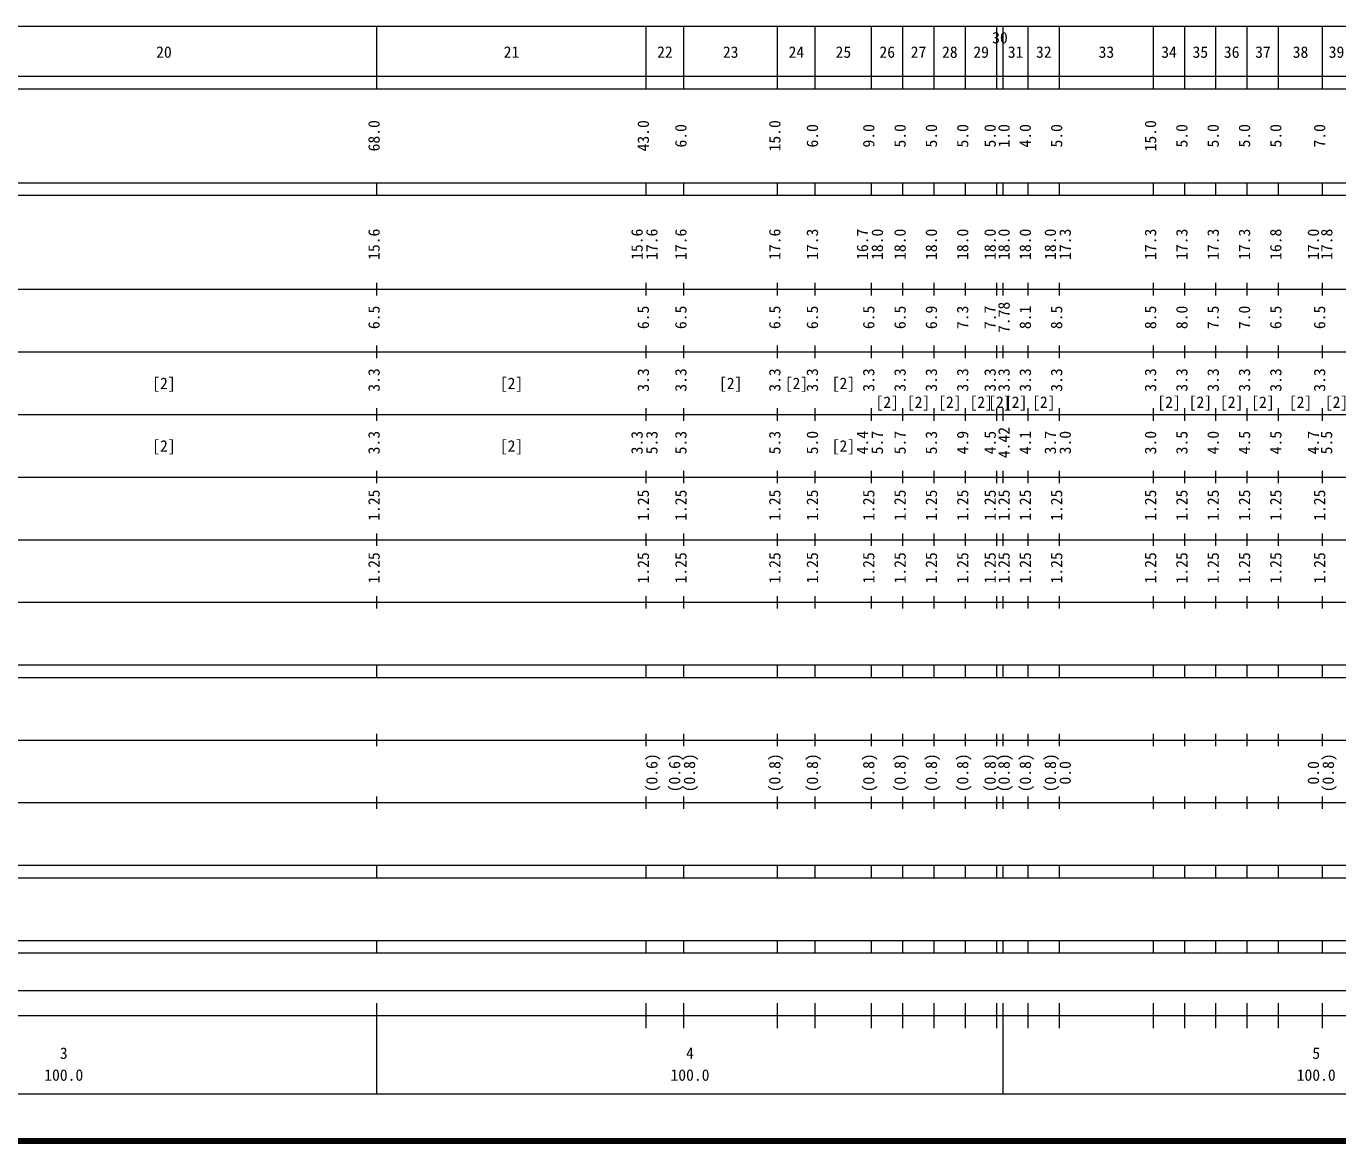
# Model space of a CAD drawing. Units: millimetres on the paper, enlarged 1000 times. Extents: x 40000 to 680000, y 20000 to 380000.
# Drawn here: x 312010 to 521445, y 20000 to 198000 of the extents above; entities that cross this region are included whole.
import ezdxf
from ezdxf.enums import TextEntityAlignment as Align

# ---------------------------------------------------------------- set-up
doc = ezdxf.new("R2010")
doc.units = ezdxf.units.MM
doc.header["$LTSCALE"] = 1000
doc.layers.add('M-TTL', color=2, linetype='Continuous', lineweight=140)
doc.layers.add('M-TTL-BAND', color=7, linetype='Continuous', lineweight=13)
doc.styles.add('ＭＳ ゴシック', font='')
doc.styles.get('ＭＳ ゴシック').set_extended_font_data('MS Gothic')

msp = doc.modelspace()

# ---------------------------------------------------------------- linework, layer by layer
at = {"layer": 'M-TTL'}
msp.add_line((40000, 20000), (680000, 20000), dxfattribs=at)
at = {"layer": 'M-TTL-BAND'}
for p, q in [((68000, 198000), (579000, 198000)), ((368000, 188000), (368000, 198000)), ((411000, 188000), (411000, 198000)), ((417000, 188000), (417000, 198000)), ((432000, 188000), (432000, 198000)), ((438000, 188000), (438000, 198000)), ((447000, 188000), (447000, 198000)), ((452000, 188000), (452000, 198000)), ((457000, 188000), (457000, 198000)), ((462000, 188000), (462000, 198000)), ((467000, 188000), (467000, 198000)), ((468000, 188000), (468000, 198000)), ((472000, 188000), (472000, 198000)), ((477000, 188000), (477000, 198000)), ((492000, 188000), (492000, 198000)), ((497000, 188000), (497000, 198000)), ((502000, 188000), (502000, 198000)), ((507000, 188000), (507000, 198000)), ((512000, 188000), (512000, 198000)), ((519000, 188000), (519000, 198000)), ((40000, 190000), (579000, 190000)), ((40000, 188000), (579000, 188000)), ((40000, 173000), (579000, 173000)), ((368000, 171000), (368000, 173000)), ((411000, 171000), (411000, 173000)), ((417000, 171000), (417000, 173000)), ((432000, 171000), (432000, 173000)), ((438000, 171000), (438000, 173000)), ((447000, 171000), (447000, 173000)), ((452000, 171000), (452000, 173000)), ((457000, 171000), (457000, 173000)), ((462000, 171000), (462000, 173000)), ((467000, 171000), (467000, 173000)), ((468000, 171000), (468000, 173000)), ((472000, 171000), (472000, 173000)), ((477000, 171000), (477000, 173000)), ((492000, 171000), (492000, 173000)), ((497000, 171000), (497000, 173000)), ((502000, 171000), (502000, 173000)), ((507000, 171000), (507000, 173000)), ((512000, 171000), (512000, 173000)), ((519000, 171000), (519000, 173000)), ((40000, 171000), (579000, 171000)), ((40000, 156000), (579000, 156000)), ((368000, 155000), (368000, 157000)), ((411000, 155000), (411000, 157000)), ((417000, 155000), (417000, 157000)), ((432000, 155000), (432000, 157000)), ((438000, 155000), (438000, 157000)), ((447000, 155000), (447000, 157000)), ((452000, 155000), (452000, 157000)), ((457000, 155000), (457000, 157000)), ((462000, 155000), (462000, 157000)), ((467000, 155000), (467000, 157000)), ((468000, 155000), (468000, 157000)), ((472000, 155000), (472000, 157000)), ((477000, 155000), (477000, 157000)), ((492000, 155000), (492000, 157000)), ((497000, 155000), (497000, 157000)), ((502000, 155000), (502000, 157000)), ((507000, 155000), (507000, 157000)), ((512000, 155000), (512000, 157000)), ((519000, 155000), (519000, 157000)), ((368000, 145000), (368000, 147000)), ((411000, 145000), (411000, 147000)), ((417000, 145000), (417000, 147000)), ((432000, 145000), (432000, 147000)), ((438000, 145000), (438000, 147000)), ((447000, 145000), (447000, 147000)), ((452000, 145000), (452000, 147000)), ((457000, 145000), (457000, 147000)), ((462000, 145000), (462000, 147000)), ((467000, 145000), (467000, 147000)), ((468000, 145000), (468000, 147000)), ((472000, 145000), (472000, 147000)), ((477000, 145000), (477000, 147000)), ((492000, 145000), (492000, 147000)), ((497000, 145000), (497000, 147000)), ((502000, 145000), (502000, 147000)), ((507000, 145000), (507000, 147000)), ((512000, 145000), (512000, 147000)), ((519000, 145000), (519000, 147000)), ((46000, 146000), (579000, 146000)), ((368000, 135000), (368000, 137000)), ((411000, 135000), (411000, 137000)), ((417000, 135000), (417000, 137000)), ((432000, 135000), (432000, 137000)), ((438000, 135000), (438000, 137000)), ((447000, 135000), (447000, 137000)), ((452000, 135000), (452000, 137000)), ((457000, 135000), (457000, 137000)), ((462000, 135000), (462000, 137000)), ((467000, 135000), (467000, 137000)), ((468000, 135000), (468000, 137000)), ((472000, 135000), (472000, 137000)), ((477000, 135000), (477000, 137000)), ((492000, 135000), (492000, 137000)), ((497000, 135000), (497000, 137000)), ((502000, 135000), (502000, 137000)), ((507000, 135000), (507000, 137000)), ((512000, 135000), (512000, 137000)), ((519000, 135000), (519000, 137000)), ((52000, 136000), (579000, 136000)), ((46000, 126000), (579000, 126000)), ((368000, 125000), (368000, 127000)), ((411000, 125000), (411000, 127000)), ((417000, 125000), (417000, 127000)), ((432000, 125000), (432000, 127000)), ((438000, 125000), (438000, 127000)), ((447000, 125000), (447000, 127000)), ((452000, 125000), (452000, 127000)), ((457000, 125000), (457000, 127000)), ((462000, 125000), (462000, 127000)), ((467000, 125000), (467000, 127000)), ((468000, 125000), (468000, 127000)), ((472000, 125000), (472000, 127000)), ((477000, 125000), (477000, 127000)), ((492000, 125000), (492000, 127000)), ((497000, 125000), (497000, 127000)), ((502000, 125000), (502000, 127000)), ((507000, 125000), (507000, 127000)), ((512000, 125000), (512000, 127000)), ((519000, 125000), (519000, 127000)), ((52000, 116000), (579000, 116000)), ((368000, 115000), (368000, 117000)), ((411000, 115000), (411000, 117000)), ((417000, 115000), (417000, 117000)), ((432000, 115000), (432000, 117000)), ((438000, 115000), (438000, 117000)), ((447000, 115000), (447000, 117000)), ((452000, 115000), (452000, 117000)), ((457000, 115000), (457000, 117000)), ((462000, 115000), (462000, 117000)), ((467000, 115000), (467000, 117000)), ((468000, 115000), (468000, 117000)), ((472000, 115000), (472000, 117000)), ((477000, 115000), (477000, 117000)), ((492000, 115000), (492000, 117000)), ((497000, 115000), (497000, 117000)), ((502000, 115000), (502000, 117000)), ((507000, 115000), (507000, 117000)), ((512000, 115000), (512000, 117000)), ((519000, 115000), (519000, 117000)), ((368000, 105000), (368000, 107000)), ((411000, 105000), (411000, 107000)), ((417000, 105000), (417000, 107000)), ((432000, 105000), (432000, 107000)), ((438000, 105000), (438000, 107000)), ((447000, 105000), (447000, 107000)), ((452000, 105000), (452000, 107000)), ((457000, 105000), (457000, 107000)), ((462000, 105000), (462000, 107000)), ((467000, 105000), (467000, 107000)), ((468000, 105000), (468000, 107000)), ((472000, 105000), (472000, 107000)), ((477000, 105000), (477000, 107000)), ((492000, 105000), (492000, 107000)), ((497000, 105000), (497000, 107000)), ((502000, 105000), (502000, 107000)), ((507000, 105000), (507000, 107000)), ((512000, 105000), (512000, 107000)), ((519000, 105000), (519000, 107000)), ((46000, 106000), (579000, 106000)), ((40000, 96000), (579000, 96000)), ((368000, 94000), (368000, 96000)), ((411000, 94000), (411000, 96000)), ((417000, 94000), (417000, 96000)), ((432000, 94000), (432000, 96000)), ((438000, 94000), (438000, 96000)), ((447000, 94000), (447000, 96000)), ((452000, 94000), (452000, 96000)), ((457000, 94000), (457000, 96000)), ((462000, 94000), (462000, 96000)), ((467000, 94000), (467000, 96000)), ((468000, 94000), (468000, 96000)), ((472000, 94000), (472000, 96000)), ((477000, 94000), (477000, 96000)), ((492000, 94000), (492000, 96000)), ((497000, 94000), (497000, 96000)), ((502000, 94000), (502000, 96000)), ((507000, 94000), (507000, 96000)), ((512000, 94000), (512000, 96000)), ((519000, 94000), (519000, 96000)), ((40000, 94000), (579000, 94000)), ((49000, 84000), (579000, 84000)), ((368000, 83000), (368000, 85000)), ((411000, 83000), (411000, 85000)), ((417000, 83000), (417000, 85000)), ((432000, 83000), (432000, 85000)), ((438000, 83000), (438000, 85000)), ((447000, 83000), (447000, 85000)), ((452000, 83000), (452000, 85000)), ((457000, 83000), (457000, 85000)), ((462000, 83000), (462000, 85000)), ((467000, 83000), (467000, 85000)), ((468000, 83000), (468000, 85000)), ((472000, 83000), (472000, 85000)), ((477000, 83000), (477000, 85000)), ((492000, 83000), (492000, 85000)), ((497000, 83000), (497000, 85000)), ((502000, 83000), (502000, 85000)), ((507000, 83000), (507000, 85000)), ((512000, 83000), (512000, 85000)), ((519000, 83000), (519000, 85000)), ((40000, 74000), (579000, 74000)), ((368000, 73000), (368000, 75000)), ((411000, 73000), (411000, 75000)), ((417000, 73000), (417000, 75000)), ((432000, 73000), (432000, 75000)), ((438000, 73000), (438000, 75000)), ((447000, 73000), (447000, 75000)), ((452000, 73000), (452000, 75000)), ((457000, 73000), (457000, 75000)), ((462000, 73000), (462000, 75000)), ((467000, 73000), (467000, 75000)), ((468000, 73000), (468000, 75000)), ((472000, 73000), (472000, 75000)), ((477000, 73000), (477000, 75000)), ((492000, 73000), (492000, 75000)), ((497000, 73000), (497000, 75000)), ((502000, 73000), (502000, 75000)), ((507000, 73000), (507000, 75000)), ((512000, 73000), (512000, 75000)), ((519000, 73000), (519000, 75000)), ((40000, 64000), (579000, 64000)), ((368000, 62000), (368000, 64000)), ((411000, 62000), (411000, 64000)), ((417000, 62000), (417000, 64000)), ((432000, 62000), (432000, 64000)), ((438000, 62000), (438000, 64000)), ((447000, 62000), (447000, 64000)), ((452000, 62000), (452000, 64000)), ((457000, 62000), (457000, 64000)), ((462000, 62000), (462000, 64000)), ((467000, 62000), (467000, 64000)), ((468000, 62000), (468000, 64000)), ((472000, 62000), (472000, 64000)), ((477000, 62000), (477000, 64000)), ((492000, 62000), (492000, 64000)), ((497000, 62000), (497000, 64000)), ((502000, 62000), (502000, 64000)), ((507000, 62000), (507000, 64000)), ((512000, 62000), (512000, 64000)), ((519000, 62000), (519000, 64000)), ((40000, 62000), (579000, 62000)), ((40000, 52000), (579000, 52000)), ((368000, 50000), (368000, 52000)), ((411000, 50000), (411000, 52000)), ((417000, 50000), (417000, 52000)), ((432000, 50000), (432000, 52000)), ((438000, 50000), (438000, 52000)), ((447000, 50000), (447000, 52000)), ((452000, 50000), (452000, 52000)), ((457000, 50000), (457000, 52000)), ((462000, 50000), (462000, 52000)), ((467000, 50000), (467000, 52000)), ((468000, 50000), (468000, 52000)), ((472000, 50000), (472000, 52000)), ((477000, 50000), (477000, 52000)), ((492000, 50000), (492000, 52000)), ((497000, 50000), (497000, 52000)), ((502000, 50000), (502000, 52000)), ((507000, 50000), (507000, 52000)), ((512000, 50000), (512000, 52000)), ((519000, 50000), (519000, 52000)), ((40000, 50000), (579000, 50000)), ((71000, 44000), (565000, 44000)), ((368000, 27500), (368000, 42000)), ((411000, 38000), (411000, 42000)), ((417000, 38000), (417000, 42000)), ((432000, 38000), (432000, 42000)), ((438000, 38000), (438000, 42000)), ((447000, 38000), (447000, 42000)), ((452000, 38000), (452000, 42000)), ((457000, 38000), (457000, 42000)), ((462000, 38000), (462000, 42000)), ((467000, 38000), (467000, 42000)), ((468000, 27500), (468000, 42000)), ((472000, 38000), (472000, 42000)), ((477000, 38000), (477000, 42000)), ((492000, 38000), (492000, 42000)), ((497000, 38000), (497000, 42000)), ((502000, 38000), (502000, 42000)), ((507000, 38000), (507000, 42000)), ((512000, 38000), (512000, 42000)), ((519000, 38000), (519000, 42000)), ((40000, 40000), (579000, 40000)), ((68000, 27500), (579000, 27500))]:
    msp.add_line(p, q, dxfattribs=at)

# ---------------------------------------------------------------- texts
at = {"layer": 'M-TTL-BAND', "style": 'ＭＳ ゴシック'}
for s, p in [('30', (467500, 194704)), ('20', (334000, 192405)), ('21', (389500, 192405)), ('22', (414000, 192405)), ('23', (424500, 192405)), ('24', (435000, 192405)), ('25', (442500, 192405)), ('26', (449500, 192405)), ('27', (454500, 192405)), ('28', (459500, 192405)), ('29', (464500, 192405)), ('31', (470000, 192405)), ('32', (474500, 192405)), ('33', (484500, 192405)), ('34', (494500, 192405)), ('35', (499500, 192405)), ('36', (504500, 192405)), ('37', (509500, 192405)), ('38', (515500, 192405)), ('39', (521250, 192405)), ('[2]', (334000, 139500)), ('[2]', (389500, 139500)), ('[2]', (424500, 139500)), ('[2]', (435000, 139500)), ('[2]', (442500, 139500)), ('[2]', (449500, 136498)), ('[2]', (454500, 136498)), ('[2]', (459500, 136498)), ('[2]', (464500, 136498)), ('[2]', (467500, 136498)), ('[2]', (470000, 136498)), ('[2]', (474500, 136498)), ('[2]', (494500, 136498)), ('[2]', (499500, 136498)), ('[2]', (504500, 136498)), ('[2]', (509500, 136498)), ('[2]', (515500, 136498)), ('[2]', (521250, 136498)), ('[2]', (334000, 129500)), ('[2]', (389500, 129500)), ('[2]', (442500, 129500)), ('3', (318000, 32523)), ('4', (418000, 32523)), ('5', (518000, 32523)), ('100.0', (318000, 29033)), ('100.0', (418000, 29033)), ('100.0', (518000, 29033))]:
    msp.add_text(s, height=1833, dxfattribs=at).set_placement(p, align=Align.BOTTOM_CENTER)
for s, p in [('68.0', (369000, 180500)), ('43.0', (412000, 180500)), ('6.0', (418000, 180500)), ('15.0', (433000, 180500)), ('6.0', (439000, 180500)), ('9.0', (448000, 180500)), ('5.0', (453000, 180500)), ('5.0', (458000, 180500)), ('5.0', (463000, 180500)), ('5.0', (467384, 180500)), ('1.0', (469604, 180500)), ('4.0', (473000, 180500)), ('5.0', (478000, 180500)), ('15.0', (493000, 180500)), ('5.0', (498000, 180500)), ('5.0', (503000, 180500)), ('5.0', (508000, 180500)), ('5.0', (513000, 180500)), ('7.0', (520000, 180500)), ('15.6', (369000, 163174)), ('15.6', (411000, 163174)), ('17.6', (413370, 163174)), ('17.6', (418000, 163174)), ('17.6', (433000, 163174)), ('17.3', (439000, 163174)), ('16.7', (447000, 163174)), ('18.0', (449370, 163174)), ('18.0', (453000, 163174)), ('18.0', (458000, 163174)), ('18.0', (463000, 163174)), ('18.0', (467384, 163174)), ('18.0', (469604, 163174)), ('18.0', (473000, 163174)), ('18.0', (477000, 163174)), ('17.3', (479370, 163174)), ('17.3', (493000, 163174)), ('17.3', (498000, 163174)), ('17.3', (503000, 163174)), ('17.3', (508000, 163174)), ('16.8', (513000, 163174)), ('17.0', (519000, 163174)), ('17.8', (521136, 163174)), ('6.5', (369000, 151500)), ('6.5', (412000, 151500)), ('6.5', (418000, 151500)), ('6.5', (433000, 151500)), ('6.5', (439000, 151500)), ('6.5', (448000, 151500)), ('6.5', (453000, 151500)), ('6.9', (458000, 151500)), ('7.3', (463000, 151500)), ('7.7', (467384, 151500)), ('7.78', (469604, 151500)), ('8.1', (473000, 151500)), ('8.5', (478000, 151500)), ('8.5', (493000, 151500)), ('8.0', (498000, 151500)), ('7.5', (503000, 151500)), ('7.0', (508000, 151500)), ('6.5', (513000, 151500)), ('6.5', (520000, 151500)), ('3.3', (369000, 141500)), ('3.3', (412000, 141500)), ('3.3', (418000, 141500)), ('3.3', (433000, 141500)), ('3.3', (439000, 141500)), ('3.3', (448000, 141500)), ('3.3', (453000, 141500)), ('3.3', (458000, 141500)), ('3.3', (463000, 141500)), ('3.3', (467384, 141500)), ('3.3', (469604, 141500)), ('3.3', (473000, 141500)), ('3.3', (478000, 141500)), ('3.3', (493000, 141500)), ('3.3', (498000, 141500)), ('3.3', (503000, 141500)), ('3.3', (508000, 141500)), ('3.3', (513000, 141500)), ('3.3', (520000, 141500)), ('3.3', (369000, 131500)), ('3.3', (411000, 131500)), ('5.3', (413370, 131500)), ('5.3', (418000, 131500)), ('5.3', (433000, 131500)), ('5.0', (439000, 131500)), ('4.4', (447000, 131500)), ('5.7', (449370, 131500)), ('5.7', (453000, 131500)), ('5.3', (458000, 131500)), ('4.9', (463000, 131500)), ('4.5', (467384, 131500)), ('4.42', (469604, 131500)), ('4.1', (473000, 131500)), ('3.7', (477000, 131500)), ('3.0', (479370, 131500)), ('3.0', (493000, 131500)), ('3.5', (498000, 131500)), ('4.0', (503000, 131500)), ('4.5', (508000, 131500)), ('4.5', (513000, 131500)), ('4.7', (519000, 131500)), ('5.5', (521109, 131500)), ('1.25', (369000, 121500)), ('1.25', (412000, 121500)), ('1.25', (418000, 121500)), ('1.25', (433000, 121500)), ('1.25', (439000, 121500)), ('1.25', (448000, 121500)), ('1.25', (453000, 121500)), ('1.25', (458000, 121500)), ('1.25', (463000, 121500)), ('1.25', (467384, 121500)), ('1.25', (469604, 121500)), ('1.25', (473000, 121500)), ('1.25', (478000, 121500)), ('1.25', (493000, 121500)), ('1.25', (498000, 121500)), ('1.25', (503000, 121500)), ('1.25', (508000, 121500)), ('1.25', (513000, 121500)), ('1.25', (520000, 121500)), ('1.25', (369000, 111500)), ('1.25', (412000, 111500)), ('1.25', (418000, 111500)), ('1.25', (433000, 111500)), ('1.25', (439000, 111500)), ('1.25', (448000, 111500)), ('1.25', (453000, 111500)), ('1.25', (458000, 111500)), ('1.25', (463000, 111500)), ('1.25', (467384, 111500)), ('1.25', (469604, 111500)), ('1.25', (473000, 111500)), ('1.25', (478000, 111500)), ('1.25', (493000, 111500)), ('1.25', (498000, 111500)), ('1.25', (503000, 111500)), ('1.25', (508000, 111500)), ('1.25', (513000, 111500)), ('1.25', (520000, 111500)), ('(0.6)', (413370, 78764)), ('(0.6)', (417000, 78764)), ('(0.8)', (419370, 78764)), ('(0.8)', (433000, 78764)), ('(0.8)', (439000, 78764)), ('(0.8)', (448000, 78764)), ('(0.8)', (453000, 78764)), ('(0.8)', (458000, 78764)), ('(0.8)', (463000, 78764)), ('(0.8)', (467384, 78764)), ('(0.8)', (469604, 78764)), ('(0.8)', (473000, 78764)), ('(0.8)', (477000, 78764)), ('0.0', (479370, 78764)), ('0.0', (519000, 78764)), ('(0.8)', (521370, 78764))]:
    msp.add_text(s, height=1833, rotation=90, dxfattribs=at).set_placement(p, align=Align.BOTTOM_CENTER)

doc.saveas('drawing.dxf')
